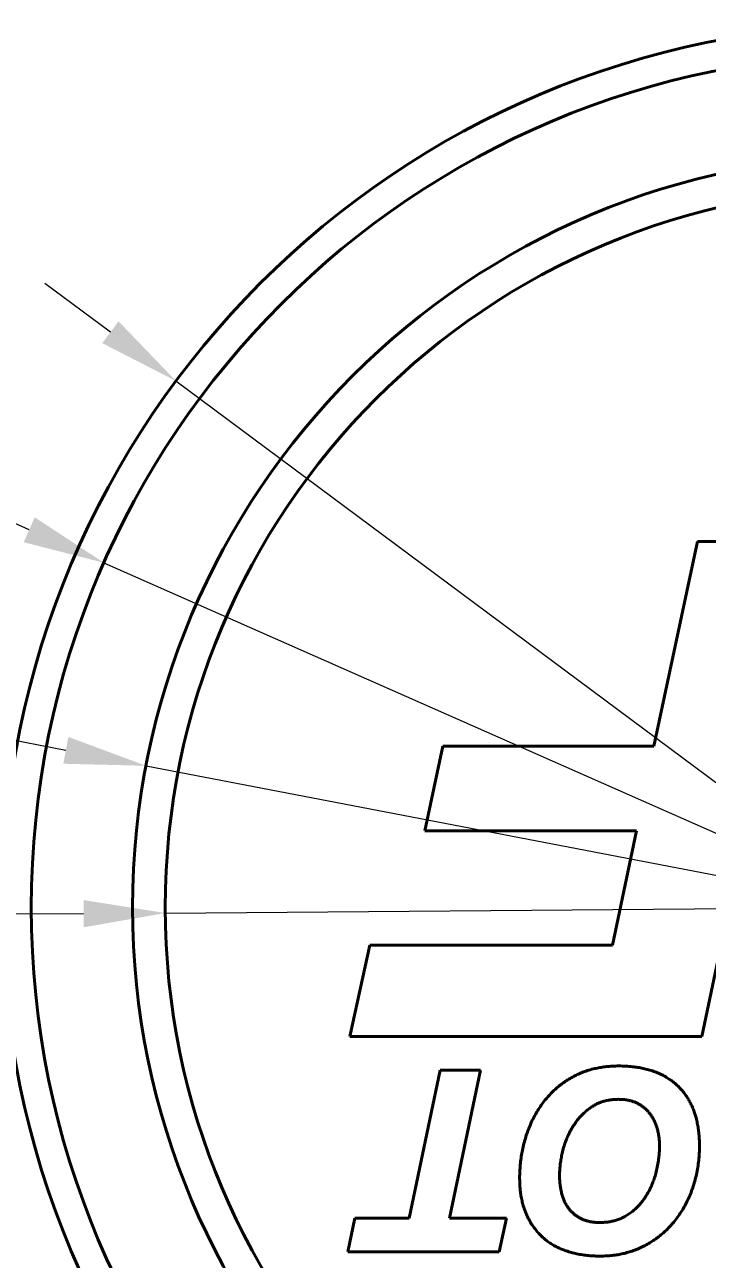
# Model space of a CAD drawing. Header units: millimetres. Extents: x 15 to 292, y 5 to 205.
# Drawn here: x 60.45 to 81.34, y 73.74 to 111.5 of the extents above; entities that cross this region are included whole.
import ezdxf

# ---------------------------------------------------------------- set-up
doc = ezdxf.new("R2010")
doc.units = ezdxf.units.MM
doc.layers.add('Annotations', color=7, linetype='Continuous')
doc.layers.add('Geometries', color=7, linetype='Continuous')
doc.styles.add('Shapr4', font='txt', dxfattribs={"height": 2.3925})
doc.dimstyles.new('ISO-25', dxfattribs={"dimtxt": 2.5, "dimasz": 2.5, "dimexe": 1.25, "dimexo": 0.625, "dimtad": 1, "dimtxsty": 'Standard', "dimcen": 2.5, "dimadec": 0, "dimazin": 0, "dimtfac": 1, "dimtmove": 0, "dimatfit": 3, "dimfxl": 1, "dimarcsym": 0})

# ---------------------------------------------------------------- blocks, each defined once
blk = doc.blocks.new('*D2')
at = {"layer": 'Annotations', "color": 0, "linetype": 'Continuous', "lineweight": 15}
for p, q in [((61.707, 89.307), (59.252, 89.778)), ((64.162, 88.835), (109.338, 80.165)), ((111.793, 79.693), (133.232, 75.579))]:
    blk.add_line(p, q, dxfattribs=at)
at = {"layer": 'Annotations', "color": 0}
for points in [[(61.629, 88.897), (61.786, 89.716), (64.162, 88.835)], [(111.871, 80.103), (111.714, 79.284), (109.338, 80.165)]]:
    blk.add_solid(points, dxfattribs=at)
at = {"layer": 'Defpoints', "color": 0}
for p in [(64.162, 88.835), (109.338, 80.165)]:
    blk.add_point(p, dxfattribs=at)
at = {"layer": 'Annotations', "color": 0, "lineweight": 15, "insert": (129.937, 78.142), "char_height": 2.3925, "attachment_point": 5, "rotation": 349.1352, "style": 'Shapr4'}
blk.add_mtext('\\A1;%%c46', dxfattribs=at)
blk = doc.blocks.new('*D3')
at = {"layer": 'Annotations', "color": 0, "linetype": 'Continuous', "lineweight": 15}
for p, q in [((64.751, 84.331), (108.749, 84.669)), ((111.249, 84.689), (134.17, 84.865)), ((62.251, 84.311), (59.751, 84.292))]:
    blk.add_line(p, q, dxfattribs=at)
at = {"layer": 'Annotations', "color": 0}
for points in [[(111.246, 85.105), (111.252, 84.272), (108.749, 84.669)], [(62.254, 83.895), (62.248, 84.728), (64.751, 84.331)]]:
    blk.add_solid(points, dxfattribs=at)
at = {"layer": 'Defpoints', "color": 0}
for p in [(108.749, 84.669), (64.751, 84.331)]:
    blk.add_point(p, dxfattribs=at)
at = {"layer": 'Annotations', "color": 0, "lineweight": 15, "insert": (130.38, 86.732), "char_height": 2.3925, "attachment_point": 5, "rotation": 0.4413, "style": 'Shapr4'}
blk.add_mtext('\\A1;%%c44', dxfattribs=at)
blk = doc.blocks.new('*D4')
at = {"layer": 'Annotations', "color": 0, "linetype": 'Continuous', "lineweight": 15}
for p, q in [((60.587, 96.053), (58.3, 97.063)), ((62.874, 95.043), (110.626, 73.957)), ((112.913, 72.947), (132.841, 64.147))]:
    blk.add_line(p, q, dxfattribs=at)
at = {"layer": 'Annotations', "color": 0}
for points in [[(60.419, 95.672), (60.755, 96.434), (62.874, 95.043)], [(113.081, 73.328), (112.745, 72.566), (110.626, 73.957)]]:
    blk.add_solid(points, dxfattribs=at)
at = {"layer": 'Defpoints', "color": 0}
for p in [(62.874, 95.043), (110.626, 73.957)]:
    blk.add_point(p, dxfattribs=at)
at = {"layer": 'Annotations', "color": 0, "lineweight": 15, "insert": (128.734, 68.283), "char_height": 2.3925, "attachment_point": 5, "rotation": 336.1751, "style": 'Shapr4'}
blk.add_mtext('\\A1;%%c52,2', dxfattribs=at)
blk = doc.blocks.new('*D5')
at = {"layer": 'Annotations', "color": 0, "linetype": 'Continuous', "lineweight": 15}
for p, q in [((63.071, 102.094), (61.064, 103.585)), ((65.078, 100.603), (108.422, 68.397)), ((110.429, 66.906), (126.837, 54.714))]:
    blk.add_line(p, q, dxfattribs=at)
at = {"layer": 'Annotations', "color": 0}
for points in [[(62.823, 101.76), (63.32, 102.429), (65.078, 100.603)], [(110.677, 67.24), (110.18, 66.571), (108.422, 68.397)]]:
    blk.add_solid(points, dxfattribs=at)
at = {"layer": 'Defpoints', "color": 0}
for p in [(65.078, 100.603), (108.422, 68.397)]:
    blk.add_point(p, dxfattribs=at)
at = {"layer": 'Annotations', "color": 0, "lineweight": 15, "insert": (124.937, 58.488), "char_height": 2.3925, "attachment_point": 5, "rotation": 323.3861, "style": 'Shapr4'}
blk.add_mtext('\\A1;%%c54', dxfattribs=at)

msp = doc.modelspace()

# ---------------------------------------------------------------- linework, layer by layer
at = {"layer": 'Geometries', "linetype": 'Continuous', "lineweight": 40}
for p, q in [((81.043, 95.689), (79.708, 89.435)), ((84.351, 95.689), (81.043, 95.689)), ((81.171, 80.552), (84.351, 95.689)), ((73.242, 89.435), (72.691, 86.849)), ((79.708, 89.435), (73.242, 89.435)), ((72.691, 86.849), (79.178, 86.849)), ((79.178, 86.849), (78.436, 83.351)), ((71.016, 83.351), (70.401, 80.552)), ((78.436, 83.351), (71.016, 83.351)), ((70.401, 80.552), (81.171, 80.552)), ((73.167, 79.529), (72.218, 74.999)), ((74.397, 79.529), (73.167, 79.529)), ((73.447, 74.999), (74.397, 79.529)), ((70.552, 74.999), (70.334, 73.971)), ((72.218, 74.999), (70.552, 74.999)), ((75.191, 74.999), (73.447, 74.999)), ((74.973, 73.971), (75.191, 74.999)), ((70.334, 73.971), (74.973, 73.971))]:
    msp.add_line(p, q, dxfattribs=at)
at = {"layer": 'Geometries', "linetype": 'Continuous', "lineweight": 40, "flags": 128}
for points in [[(78.634, 79.653), (78.584, 79.653), (78.534, 79.652), (78.484, 79.65), (78.434, 79.648), (78.384, 79.645), (78.342, 79.642), (78.301, 79.638), (78.259, 79.634), (78.218, 79.629), (78.176, 79.624), (78.135, 79.619), (78.094, 79.612), (78.052, 79.605), (78.011, 79.598), (77.971, 79.59), (77.93, 79.581), (77.889, 79.572), (77.846, 79.562), (77.803, 79.551), (77.76, 79.539), (77.718, 79.526), (77.676, 79.513), (77.634, 79.499), (77.594, 79.485), (77.555, 79.471), (77.516, 79.456), (77.477, 79.44), (77.439, 79.424), (77.401, 79.407), (77.363, 79.389), (77.326, 79.371), (77.288, 79.352), (77.251, 79.333), (77.215, 79.313), (77.178, 79.293), (77.142, 79.272), (77.106, 79.251), (77.071, 79.229), (77.035, 79.207), (77, 79.184), (76.966, 79.16), (76.929, 79.134), (76.892, 79.107), (76.855, 79.08), (76.819, 79.052), (76.784, 79.024), (76.749, 78.995), (76.715, 78.965), (76.681, 78.935), (76.647, 78.904), (76.614, 78.873), (76.582, 78.841), (76.55, 78.809), (76.519, 78.776), (76.488, 78.743), (76.458, 78.709), (76.428, 78.674), (76.399, 78.639), (76.371, 78.604), (76.343, 78.569), (76.315, 78.532), (76.288, 78.496), (76.26, 78.457), (76.232, 78.417), (76.205, 78.377), (76.179, 78.336), (76.153, 78.295), (76.127, 78.253), (76.102, 78.211), (76.078, 78.168), (76.054, 78.124), (76.031, 78.081), (76.008, 78.037), (75.986, 77.992), (75.965, 77.948), (75.945, 77.903), (75.925, 77.858), (75.905, 77.812), (75.887, 77.766), (75.869, 77.72), (75.851, 77.674), (75.834, 77.628), (75.818, 77.581), (75.802, 77.534), (75.787, 77.487), (75.772, 77.436), (75.757, 77.386), (75.743, 77.334), (75.729, 77.283), (75.716, 77.232), (75.704, 77.18), (75.693, 77.131), (75.683, 77.081), (75.673, 77.032), (75.664, 76.982), (75.655, 76.932), (75.647, 76.883), (75.64, 76.833), (75.633, 76.783), (75.627, 76.733), (75.622, 76.682), (75.617, 76.632), (75.612, 76.582), (75.609, 76.532), (75.605, 76.481), (75.603, 76.431), (75.601, 76.38), (75.599, 76.33), (75.598, 76.279), (75.598, 76.24), (75.598, 76.2), (75.599, 76.16), (75.599, 76.12), (75.601, 76.08), (75.602, 76.04), (75.605, 76), (75.607, 75.961), (75.61, 75.921), (75.614, 75.882), (75.618, 75.843), (75.623, 75.803), (75.628, 75.764), (75.633, 75.725), (75.639, 75.686), (75.646, 75.647), (75.653, 75.609), (75.661, 75.57), (75.67, 75.531), (75.679, 75.493), (75.688, 75.455), (75.699, 75.416), (75.71, 75.378), (75.722, 75.339), (75.735, 75.299), (75.748, 75.26), (75.763, 75.221), (75.778, 75.182), (75.793, 75.145), (75.808, 75.109), (75.824, 75.073), (75.841, 75.037), (75.859, 75.002), (75.877, 74.967), (75.895, 74.932), (75.915, 74.898), (75.935, 74.864), (75.955, 74.83), (75.977, 74.797), (75.998, 74.764), (76.021, 74.731), (76.044, 74.699), (76.068, 74.668), (76.09, 74.639), (76.113, 74.612), (76.136, 74.584), (76.16, 74.557), (76.184, 74.531), (76.208, 74.505), (76.233, 74.48), (76.258, 74.456), (76.283, 74.432), (76.308, 74.408), (76.334, 74.385), (76.361, 74.363), (76.388, 74.341), (76.415, 74.32), (76.443, 74.299), (76.471, 74.278), (76.499, 74.258), (76.528, 74.239), (76.557, 74.22), (76.586, 74.202), (76.616, 74.184), (76.649, 74.165), (76.682, 74.147), (76.715, 74.129), (76.749, 74.112), (76.783, 74.096), (76.815, 74.081), (76.848, 74.066), (76.88, 74.052), (76.913, 74.039), (76.947, 74.026), (76.98, 74.014), (77.02, 73.999), (77.061, 73.986), (77.102, 73.973), (77.143, 73.961), (77.184, 73.949), (77.225, 73.938), (77.267, 73.928), (77.308, 73.918), (77.35, 73.909), (77.392, 73.901), (77.437, 73.892), (77.482, 73.885), (77.527, 73.877), (77.573, 73.871), (77.618, 73.865), (77.663, 73.86), (77.707, 73.855), (77.752, 73.852), (77.796, 73.848), (77.841, 73.845), (77.886, 73.843), (77.931, 73.841), (77.976, 73.84), (78.021, 73.839), (78.065, 73.839)], [(78.065, 73.839), (78.114, 73.839), (78.163, 73.84), (78.212, 73.842), (78.261, 73.844), (78.31, 73.848), (78.352, 73.851), (78.393, 73.855), (78.434, 73.859), (78.475, 73.864), (78.517, 73.869), (78.558, 73.875), (78.599, 73.882), (78.639, 73.889), (78.68, 73.896), (78.721, 73.905), (78.761, 73.914), (78.802, 73.923), (78.842, 73.933), (78.882, 73.944), (78.922, 73.955), (78.962, 73.967), (79.001, 73.98), (79.041, 73.993), (79.083, 74.007), (79.125, 74.023), (79.167, 74.039), (79.208, 74.056), (79.249, 74.074), (79.29, 74.092), (79.327, 74.11), (79.365, 74.128), (79.402, 74.147), (79.439, 74.166), (79.475, 74.186), (79.511, 74.206), (79.547, 74.227), (79.583, 74.248), (79.618, 74.27), (79.653, 74.292), (79.688, 74.315), (79.722, 74.338), (79.757, 74.361), (79.79, 74.386), (79.824, 74.41), (79.857, 74.435), (79.889, 74.461), (79.922, 74.487), (79.956, 74.516), (79.99, 74.545), (80.023, 74.574), (80.056, 74.604), (80.089, 74.635), (80.12, 74.666), (80.149, 74.695), (80.177, 74.724), (80.204, 74.753), (80.231, 74.783), (80.258, 74.813), (80.284, 74.843), (80.315, 74.88), (80.346, 74.918), (80.376, 74.955), (80.405, 74.994), (80.434, 75.033), (80.462, 75.072), (80.489, 75.111), (80.516, 75.151), (80.542, 75.192), (80.568, 75.233), (80.59, 75.269), (80.612, 75.306), (80.633, 75.343), (80.654, 75.381), (80.675, 75.418), (80.694, 75.456), (80.718, 75.502), (80.74, 75.549), (80.762, 75.596), (80.783, 75.643), (80.804, 75.69), (80.824, 75.738), (80.843, 75.786), (80.861, 75.834), (80.879, 75.883), (80.896, 75.931), (80.912, 75.98), (80.928, 76.03), (80.943, 76.079), (80.957, 76.129), (80.971, 76.178), (80.984, 76.231), (80.997, 76.284), (81.009, 76.337), (81.021, 76.39), (81.031, 76.444), (81.041, 76.498), (81.05, 76.552), (81.058, 76.606), (81.066, 76.66), (81.073, 76.715), (81.079, 76.769), (81.084, 76.824), (81.089, 76.878), (81.093, 76.933), (81.096, 76.988), (81.098, 77.043), (81.1, 77.098), (81.101, 77.154), (81.101, 77.211), (81.101, 77.267), (81.099, 77.324), (81.098, 77.374), (81.095, 77.424), (81.092, 77.474), (81.089, 77.523), (81.084, 77.573), (81.08, 77.615), (81.075, 77.656), (81.07, 77.698), (81.064, 77.739), (81.058, 77.78), (81.051, 77.821), (81.044, 77.862), (81.036, 77.903), (81.027, 77.944), (81.018, 77.985), (81.008, 78.025), (80.998, 78.066), (80.989, 78.098), (80.98, 78.13), (80.97, 78.162), (80.96, 78.193), (80.95, 78.225), (80.939, 78.256), (80.928, 78.288), (80.916, 78.319), (80.901, 78.357), (80.885, 78.395), (80.868, 78.432), (80.851, 78.47), (80.837, 78.499), (80.822, 78.529), (80.806, 78.558), (80.791, 78.586), (80.774, 78.615), (80.758, 78.643), (80.741, 78.671), (80.723, 78.699), (80.705, 78.727), (80.686, 78.754), (80.666, 78.782), (80.645, 78.811), (80.624, 78.838), (80.602, 78.866), (80.58, 78.893), (80.558, 78.918), (80.536, 78.942), (80.514, 78.966), (80.491, 78.99), (80.468, 79.014), (80.445, 79.037), (80.421, 79.059), (80.397, 79.081), (80.372, 79.103), (80.347, 79.125), (80.322, 79.145), (80.296, 79.166), (80.27, 79.186), (80.244, 79.206), (80.217, 79.225), (80.188, 79.245), (80.158, 79.265), (80.128, 79.284), (80.098, 79.302), (80.068, 79.32), (80.033, 79.34), (79.997, 79.359), (79.962, 79.378), (79.925, 79.396), (79.889, 79.413), (79.852, 79.429), (79.815, 79.445), (79.778, 79.46), (79.74, 79.475), (79.702, 79.488), (79.664, 79.502), (79.626, 79.514), (79.585, 79.527), (79.545, 79.539), (79.504, 79.55), (79.463, 79.56), (79.422, 79.57), (79.382, 79.579), (79.341, 79.588), (79.301, 79.596), (79.26, 79.603), (79.219, 79.61), (79.178, 79.616), (79.137, 79.622), (79.096, 79.627), (79.055, 79.632), (79.004, 79.637), (78.952, 79.641), (78.901, 79.645), (78.849, 79.648), (78.795, 79.65), (78.741, 79.652), (78.688, 79.653), (78.634, 79.653)], [(77.272, 77.867), (77.294, 77.899), (77.316, 77.931), (77.339, 77.963), (77.363, 77.994), (77.383, 78.018), (77.403, 78.042), (77.423, 78.066), (77.444, 78.09), (77.465, 78.113), (77.486, 78.136), (77.508, 78.158), (77.53, 78.18), (77.553, 78.202), (77.576, 78.223), (77.601, 78.245), (77.626, 78.267), (77.652, 78.289), (77.678, 78.31), (77.704, 78.33), (77.731, 78.351), (77.759, 78.371), (77.787, 78.39), (77.815, 78.409), (77.838, 78.424), (77.862, 78.438), (77.885, 78.452), (77.909, 78.465), (77.933, 78.478), (77.958, 78.491), (77.982, 78.502), (78.007, 78.514), (78.032, 78.524), (78.058, 78.535), (78.085, 78.545), (78.114, 78.555), (78.142, 78.564), (78.17, 78.573), (78.199, 78.581), (78.226, 78.588), (78.254, 78.595), (78.282, 78.601), (78.31, 78.606), (78.338, 78.611), (78.366, 78.616), (78.394, 78.62), (78.422, 78.623), (78.451, 78.626), (78.479, 78.628), (78.514, 78.631), (78.55, 78.632), (78.585, 78.633), (78.621, 78.634), (78.652, 78.633), (78.683, 78.633), (78.713, 78.631), (78.744, 78.629), (78.775, 78.627), (78.805, 78.624), (78.835, 78.62), (78.866, 78.616), (78.896, 78.611), (78.92, 78.606), (78.944, 78.601), (78.967, 78.596), (78.991, 78.59), (79.015, 78.584), (79.039, 78.577), (79.063, 78.569), (79.087, 78.561), (79.111, 78.552), (79.134, 78.542), (79.157, 78.533), (79.179, 78.522), (79.201, 78.512), (79.223, 78.5), (79.244, 78.489), (79.265, 78.477), (79.287, 78.464), (79.307, 78.451), (79.328, 78.438), (79.348, 78.424), (79.369, 78.409), (79.389, 78.393), (79.41, 78.377), (79.429, 78.361), (79.449, 78.344), (79.467, 78.327), (79.484, 78.31), (79.502, 78.292), (79.519, 78.274), (79.535, 78.256), (79.551, 78.237), (79.567, 78.218), (79.582, 78.198), (79.597, 78.178), (79.612, 78.158), (79.627, 78.135), (79.643, 78.111), (79.657, 78.088), (79.671, 78.064), (79.685, 78.04), (79.698, 78.015), (79.711, 77.99), (79.723, 77.965), (79.735, 77.94), (79.746, 77.914), (79.757, 77.888), (79.767, 77.861), (79.777, 77.833), (79.787, 77.806), (79.796, 77.778), (79.805, 77.746), (79.814, 77.714), (79.823, 77.681), (79.83, 77.649), (79.837, 77.616), (79.844, 77.583), (79.85, 77.55), (79.855, 77.517), (79.86, 77.484), (79.864, 77.451), (79.868, 77.418), (79.871, 77.384), (79.874, 77.351), (79.876, 77.318), (79.877, 77.284), (79.878, 77.251), (79.879, 77.217), (79.879, 77.184), (79.878, 77.139), (79.877, 77.095), (79.875, 77.05), (79.872, 77.006), (79.869, 76.961), (79.866, 76.921), (79.862, 76.881), (79.857, 76.841), (79.852, 76.8), (79.846, 76.76), (79.839, 76.71), (79.83, 76.661), (79.821, 76.611), (79.811, 76.561), (79.8, 76.512), (79.789, 76.463), (79.777, 76.413), (79.764, 76.365), (79.752, 76.324), (79.741, 76.284), (79.728, 76.243), (79.715, 76.203), (79.701, 76.164), (79.688, 76.127), (79.674, 76.09), (79.659, 76.054), (79.644, 76.017), (79.629, 75.982), (79.612, 75.946), (79.596, 75.91), (79.578, 75.875), (79.561, 75.84), (79.542, 75.806), (79.523, 75.77), (79.503, 75.736), (79.482, 75.701), (79.461, 75.667), (79.439, 75.633)], [(79.439, 75.633), (79.421, 75.605), (79.402, 75.578), (79.382, 75.551), (79.362, 75.524), (79.342, 75.498), (79.321, 75.472), (79.299, 75.446), (79.277, 75.421), (79.255, 75.396), (79.232, 75.372), (79.208, 75.347), (79.183, 75.323), (79.158, 75.299), (79.133, 75.276), (79.107, 75.253), (79.078, 75.229), (79.049, 75.205), (79.019, 75.182), (78.989, 75.16), (78.959, 75.138), (78.928, 75.117), (78.896, 75.096), (78.864, 75.076), (78.839, 75.061), (78.812, 75.046), (78.786, 75.032), (78.759, 75.018), (78.732, 75.005), (78.702, 74.992), (78.672, 74.979), (78.642, 74.967), (78.611, 74.956), (78.58, 74.945), (78.549, 74.935), (78.518, 74.926), (78.486, 74.918), (78.455, 74.91), (78.423, 74.903), (78.391, 74.897), (78.359, 74.891), (78.327, 74.886), (78.295, 74.881), (78.263, 74.877), (78.231, 74.874), (78.198, 74.872), (78.164, 74.869), (78.129, 74.868), (78.094, 74.867), (78.06, 74.866), (78.023, 74.867), (77.987, 74.868), (77.95, 74.869), (77.923, 74.871), (77.896, 74.873), (77.869, 74.876), (77.842, 74.879), (77.815, 74.883), (77.788, 74.887), (77.761, 74.892), (77.734, 74.897), (77.706, 74.904), (77.678, 74.91), (77.651, 74.918), (77.623, 74.926), (77.601, 74.934), (77.579, 74.942), (77.556, 74.95), (77.535, 74.959), (77.513, 74.968), (77.492, 74.978), (77.47, 74.989), (77.45, 75), (77.429, 75.011), (77.408, 75.023), (77.387, 75.036), (77.366, 75.049), (77.345, 75.063), (77.325, 75.077), (77.305, 75.092), (77.286, 75.106), (77.268, 75.121), (77.25, 75.136), (77.232, 75.152), (77.214, 75.168), (77.197, 75.184), (77.181, 75.201), (77.165, 75.218), (77.149, 75.236), (77.133, 75.253), (77.117, 75.273), (77.102, 75.292), (77.087, 75.312), (77.073, 75.332), (77.059, 75.353), (77.043, 75.377), (77.028, 75.402), (77.013, 75.428), (76.999, 75.453), (76.986, 75.479), (76.973, 75.506), (76.961, 75.532), (76.949, 75.559), (76.938, 75.587), (76.927, 75.616), (76.917, 75.644), (76.908, 75.673), (76.899, 75.704), (76.89, 75.736), (76.882, 75.767), (76.874, 75.799), (76.868, 75.831), (76.861, 75.862), (76.855, 75.894), (76.85, 75.926), (76.845, 75.959), (76.84, 75.991), (76.835, 76.031), (76.831, 76.071), (76.828, 76.112), (76.825, 76.152), (76.822, 76.196), (76.821, 76.239), (76.82, 76.283), (76.82, 76.326), (76.821, 76.368), (76.822, 76.41), (76.824, 76.452), (76.826, 76.494), (76.829, 76.536), (76.833, 76.577), (76.837, 76.619), (76.842, 76.661), (76.848, 76.702), (76.854, 76.744), (76.86, 76.785), (76.867, 76.826), (76.875, 76.868), (76.883, 76.909), (76.892, 76.95), (76.901, 76.991), (76.911, 77.031), (76.921, 77.072), (76.933, 77.115), (76.945, 77.159), (76.958, 77.202), (76.972, 77.245), (76.986, 77.287), (77.001, 77.33), (77.015, 77.367), (77.029, 77.404), (77.044, 77.441), (77.06, 77.478), (77.076, 77.514), (77.093, 77.551), (77.11, 77.586), (77.128, 77.622), (77.146, 77.657), (77.165, 77.693), (77.185, 77.728), (77.206, 77.763), (77.227, 77.798), (77.249, 77.833), (77.272, 77.867)]]:
    msp.add_lwpolyline(points, dxfattribs=at)
at = {"layer": 'Geometries', "linetype": 'Continuous', "lineweight": 40}
for radius in [27, 26.1, 23, 22]:
    msp.add_circle((86.75, 84.5), radius, dxfattribs=at)

# ---------------------------------------------------------------- dimensions: what is measured, and where the dimension line sits
at = {"layer": 'Annotations', "linetype": 'Continuous', "lineweight": 15}
for p1, p2, picture, middle in [((65.078, 100.603), (108.422, 68.397), '*D5', (123.806, 56.966)), ((62.874, 95.043), (110.626, 73.957), '*D4', (127.876, 66.34)), ((64.162, 88.835), (109.338, 80.165), '*D2', (129.579, 76.28)), ((64.751, 84.331), (108.749, 84.669), '*D3', (130.394, 84.836))]:
    dim = msp.add_diameter_dim_2p(p1=p1, p2=p2, dimstyle='ISO-25', override={"dimscale": 1, "dimgap": 0.7, "dimdec": 2, "dimlfac": 1, "dimrnd": 0.01, "dimzin": 8, "dimdsep": 44, "dimtxsty": 'Shapr4', "dimcen": 2.5, "dimadec": 2, "dimtol": 0, "dimlim": 0, "dimtp": 0, "dimtm": 0, "dimtfac": 0.6, "dimtdec": 8, "dimtofl": 1, "dimfrac": 2, "dimtolj": 1, "dimlwd": 15, "dimlwe": 15}, dxfattribs=at)
    dim.commit()
    dim.dimension.update_dxf_attribs({"geometry": picture, "text_midpoint": middle, "dimtype": 163})

doc.saveas('drawing.dxf')
